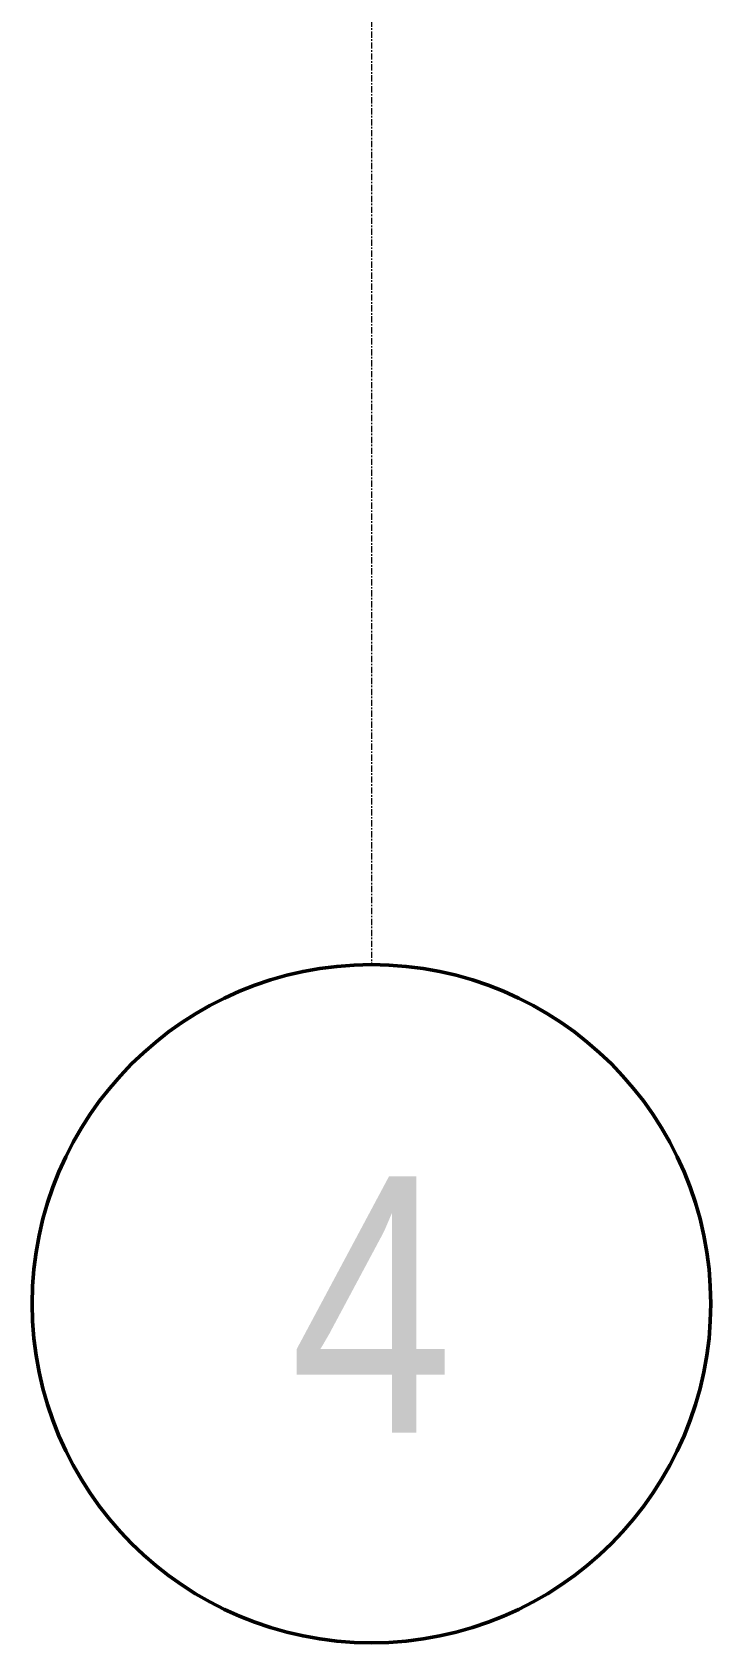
# Model space of a CAD drawing. Header units: millimetres. Extents: x -12805 to 29056, y -26186 to 10516.
# Drawn here: x 10846 to 12146, y -26186 to -23099 of the extents above; entities that cross this region are included whole.
import ezdxf

# ---------------------------------------------------------------- set-up
doc = ezdxf.new("R2010")
doc.units = ezdxf.units.MM
doc.linetypes.add('Grid Line', pattern=[21, 12, -3, 3, -3])
doc.layers.add('A-Z042-M-GridLines', color=1, linetype='Continuous', lineweight=5)
doc.styles.get("Standard").update_dxf_attribs({"font": 'txt.shx'})

# ---------------------------------------------------------------- blocks, each defined once
blk = doc.blocks.new('Grid - AEC-Grid_Head_Circle-202168-First Floor')
at = {"layer": 'A-Z042-M-GridLines', "lineweight": 50}
blk.add_circle((0, 0), 6.5, dxfattribs=at)

msp = doc.modelspace()

# ---------------------------------------------------------------- linework, layer by layer
at = {"layer": 'A-Z042-M-GridLines', "linetype": 'Grid Line'}
msp.add_line((11495.5, -9153.4), (11495.5, -24886.2), dxfattribs=at)

# ---------------------------------------------------------------- block references
at = {"layer": 'A-Z042-M-GridLines', "lineweight": 50, "xscale": 99.99999999999993, "yscale": 99.99999999999993, "zscale": 99.99999999999993, "rotation": 180}
msp.add_blockref('Grid - AEC-Grid_Head_Circle-202168-First Floor', (11495.5, -25536.2), dxfattribs=at)

# ---------------------------------------------------------------- texts
at = {"layer": 'A-Z042-M-GridLines', "insert": (11495.6, -25292), "char_height": 491.641, "width": 372, "attachment_point": 2, "line_spacing_factor": 0.968573}
msp.add_mtext('\\fArial Narrow|b0|i0|c0|p34|;4', dxfattribs=at)

doc.saveas('drawing.dxf')
